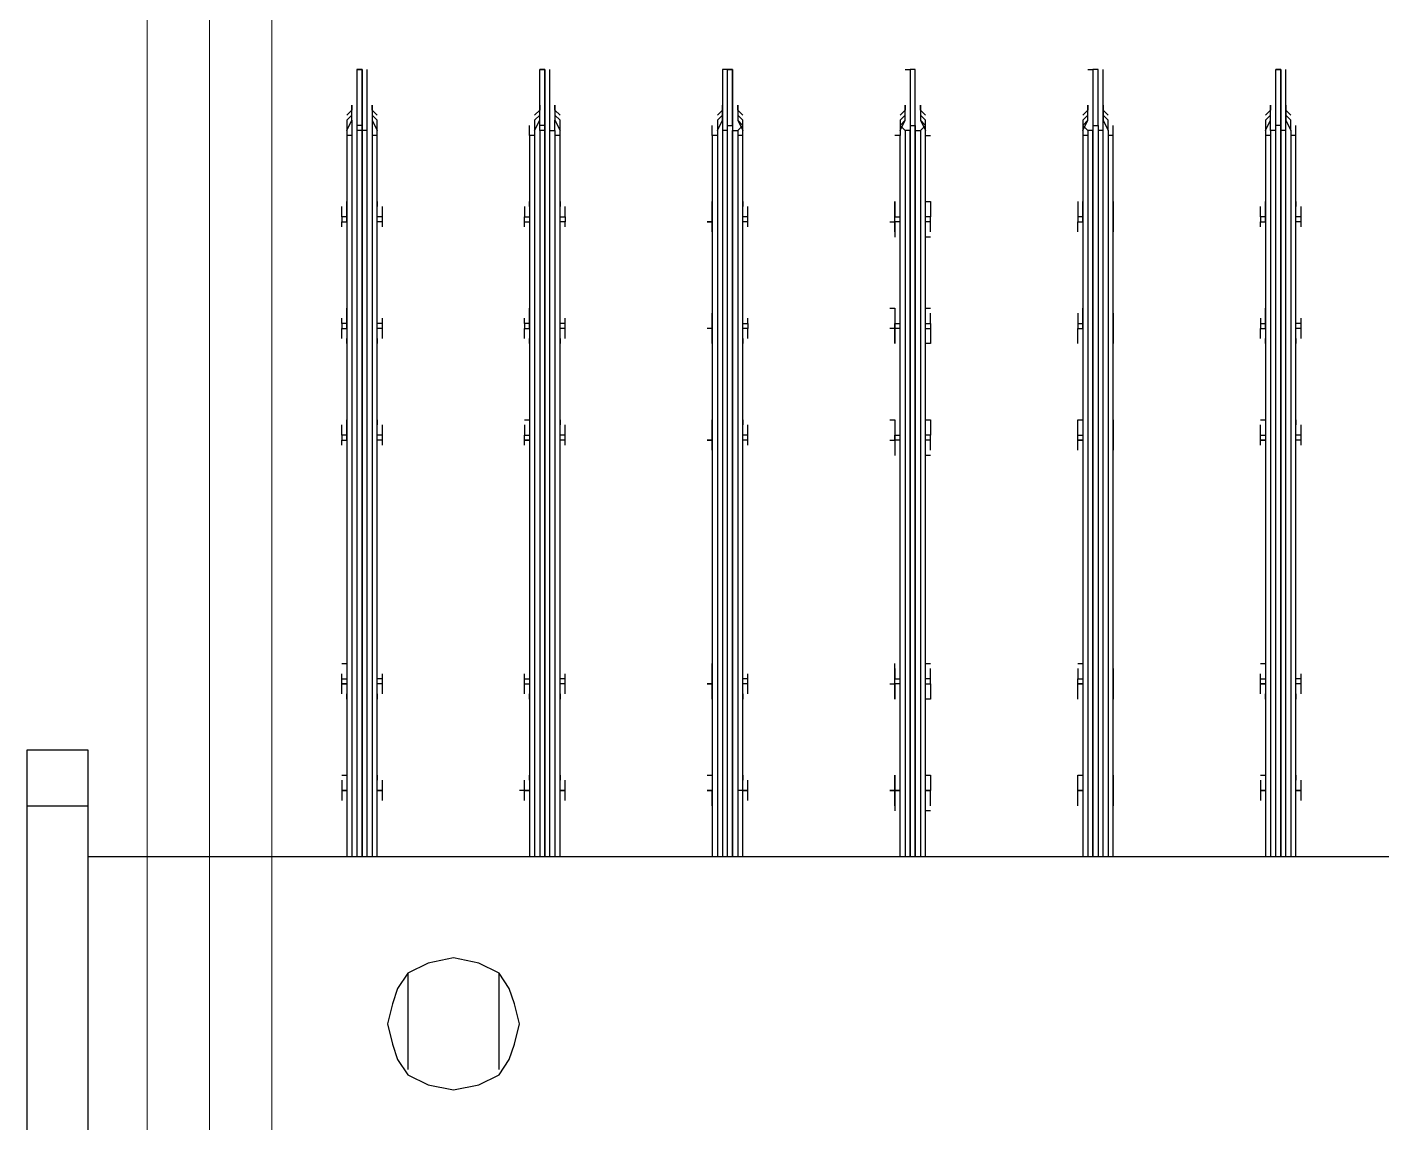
# Model space of a CAD drawing. Header units: metres. Extents: x 530797 to 531186, y 2675944 to 2676144.
# Drawn here: x 531161.1095 to 531161.4787, y 2676012.7267 to 2676013.0252 of the extents above; entities that cross this region are included whole.
import ezdxf

# ---------------------------------------------------------------- set-up
doc = ezdxf.new("R2010")
doc.units = ezdxf.units.M
doc.linetypes.add('CENTER2', pattern=[1.125, 0.75, -0.125, 0.125, -0.125])
doc.layers.add('IDT', color=7, linetype='Continuous')

# ---------------------------------------------------------------- blocks, each defined once
blk = doc.blocks.new('IDT')
at = {"layer": 'IDT', "color": 0, "lineweight": 0}
for p, q in [((14.97103, 14.23018), (14.97103, 10.36062)), ((14.97103, 14.23018), (14.97103, 10.36062)), ((15.00503, 14.23018), (15.00503, 13.13762)), ((15.00503, 14.23018), (15.00503, 13.13762))]:
    blk.add_line(p, q, dxfattribs=at)
at = {"layer": 'IDT', "color": 0, "linetype": 'CENTER2', "lineweight": 0, "ltscale": 500}
blk.add_line((14.98803, 14.23018), (14.98803, 10.36062), dxfattribs=at)
blk.add_line((14.98803, 14.23018), (14.98803, 10.36062), dxfattribs=at)
at = {"layer": 'IDT', "color": 0, "lineweight": 25}
for p, q in [((15.02116, 13.84985), (15.02116, 13.96742)), ((15.03775, 13.96742), (15.03775, 13.84985)), ((14.92157, 13.9273), (14.91465, 13.92592)), ((14.92849, 13.92592), (14.92157, 13.9273)), ((14.90912, 13.92315), (14.90635, 13.919)), ((14.91465, 13.92592), (14.90912, 13.92315)), ((14.93402, 13.92315), (14.92849, 13.92592)), ((14.93678, 13.919), (14.93402, 13.92315)), ((14.90635, 13.919), (14.90497, 13.91486)), ((14.90912, 13.92177), (14.90912, 13.89549)), ((14.93402, 13.89549), (14.93402, 13.92177)), ((14.93817, 13.91486), (14.93678, 13.919)), ((14.90497, 13.91486), (14.90359, 13.90932)), ((14.93955, 13.90932), (14.93817, 13.91486)), ((14.90359, 13.90932), (14.90497, 13.90379)), ((14.93817, 13.90379), (14.93955, 13.90932)), ((14.90497, 13.90379), (14.90635, 13.89964)), ((14.93678, 13.89964), (14.93817, 13.90379)), ((14.90635, 13.89964), (14.90912, 13.89549)), ((14.93402, 13.89549), (14.93678, 13.89964)), ((14.90912, 13.89549), (14.91465, 13.89273)), ((14.92849, 13.89273), (14.93402, 13.89549)), ((14.91465, 13.89273), (14.92157, 13.89134)), ((14.92157, 13.89134), (14.92849, 13.89273)), ((15.02116, 13.86368), (14.44023, 13.86368)), ((14.69197, 13.86368), (14.69197, 13.66727)), ((14.69335, 13.66589), (14.69335, 13.86368)), ((14.69473, 13.86368), (14.69473, 13.66589)), ((14.69612, 13.66451), (14.69612, 13.86368)), ((14.69612, 13.86368), (14.69612, 13.66451)), ((14.6975, 13.86368), (14.6975, 13.66589)), ((14.69888, 13.66589), (14.69888, 13.86368)), ((14.70027, 13.66727), (14.70027, 13.86368)), ((14.74176, 13.86368), (14.74176, 13.66727)), ((14.74314, 13.66589), (14.74314, 13.86368)), ((14.74453, 13.86368), (14.74453, 13.66589)), ((14.74591, 13.66451), (14.74591, 13.86368)), ((14.74729, 13.66451), (14.74729, 13.86368)), ((14.74729, 13.86368), (14.74729, 13.66589)), ((14.74868, 13.66589), (14.74868, 13.86368)), ((14.75006, 13.66727), (14.75006, 13.86368)), ((14.79294, 13.86368), (14.79294, 13.66727)), ((14.79432, 13.66589), (14.79432, 13.86368)), ((14.7957, 13.66451), (14.7957, 13.86368)), ((14.7957, 13.86368), (14.7957, 13.66589)), ((14.79709, 13.66451), (14.79709, 13.86368)), ((14.79709, 13.86368), (14.79709, 13.66589)), ((14.79847, 13.66589), (14.79847, 13.86368)), ((14.79985, 13.86368), (14.79985, 13.66727)), ((14.84273, 13.86368), (14.84273, 13.66727)), ((14.84411, 13.66589), (14.84411, 13.86368)), ((14.8455, 13.66451), (14.8455, 13.86368)), ((14.8455, 13.86368), (14.8455, 13.66589)), ((14.84688, 13.86368), (14.84688, 13.66451)), ((14.84826, 13.66589), (14.84826, 13.86368)), ((14.84965, 13.66589), (14.84965, 13.86368)), ((14.85103, 13.66727), (14.85103, 13.86368)), ((14.89252, 13.86368), (14.89252, 13.66727)), ((14.89391, 13.66589), (14.89391, 13.86368)), ((14.89529, 13.86368), (14.89529, 13.66589)), ((14.89667, 13.66451), (14.89667, 13.86368)), ((14.89667, 13.86368), (14.89667, 13.66451)), ((14.89806, 13.66589), (14.89806, 13.86368)), ((14.89944, 13.66589), (14.89944, 13.86368)), ((14.90082, 13.66727), (14.90082, 13.86368)), ((14.94232, 13.86368), (14.94232, 13.66727)), ((14.9437, 13.66589), (14.9437, 13.86368)), ((14.94508, 13.86368), (14.94508, 13.66589)), ((14.94647, 13.66451), (14.94647, 13.86368)), ((14.94647, 13.86368), (14.94647, 13.66451)), ((14.94785, 13.66589), (14.94785, 13.86368)), ((14.94923, 13.66589), (14.94923, 13.86368)), ((14.95062, 13.66727), (14.95062, 13.86368)), ((14.69197, 13.85123), (14.69197, 13.8457)), ((14.69197, 13.84985), (14.69197, 13.84846)), ((14.70027, 13.8457), (14.70027, 13.85123)), ((14.70027, 13.84846), (14.70027, 13.84985)), ((14.74176, 13.85123), (14.74176, 13.8457)), ((14.74176, 13.84846), (14.74176, 13.84985)), ((14.75006, 13.8457), (14.75006, 13.85123)), ((14.75144, 13.84985), (14.75144, 13.84846)), ((14.79155, 13.85123), (14.79294, 13.85123)), ((14.79155, 13.84985), (14.79155, 13.84846)), ((14.79294, 13.85123), (14.79294, 13.8457)), ((14.80124, 13.8457), (14.80124, 13.85123)), ((14.80124, 13.84985), (14.80124, 13.84846)), ((14.84273, 13.85123), (14.84273, 13.8457)), ((14.84273, 13.84985), (14.84273, 13.84846)), ((14.85103, 13.8457), (14.85103, 13.85123)), ((14.85103, 13.84985), (14.85103, 13.84846)), ((14.89252, 13.85123), (14.89252, 13.8457)), ((14.89252, 13.84985), (14.89252, 13.84846)), ((14.90082, 13.8457), (14.90082, 13.85123)), ((14.90082, 13.84846), (14.90082, 13.84985)), ((14.94232, 13.85123), (14.94232, 13.8457)), ((14.94232, 13.84985), (14.94232, 13.84846)), ((14.95062, 13.8457), (14.95062, 13.85123)), ((14.95062, 13.84846), (14.95062, 13.84985)), ((15.03775, 13.84985), (15.02116, 13.84985)), ((15.02116, 13.83463), (15.02116, 13.84985)), ((15.03775, 13.84985), (15.03775, 13.83463)), ((14.69058, 13.84846), (14.69058, 13.8457)), ((14.69058, 13.8457), (14.69197, 13.8457)), ((14.69197, 13.8457), (14.69058, 13.8457)), ((14.69058, 13.8457), (14.69058, 13.84293)), ((14.69197, 13.8457), (14.69197, 13.84155)), ((14.70165, 13.8457), (14.70027, 13.8457)), ((14.70027, 13.8457), (14.70165, 13.8457)), ((14.70165, 13.8457), (14.70027, 13.8457)), ((14.70027, 13.84155), (14.70027, 13.8457)), ((14.70027, 13.8457), (14.70165, 13.8457)), ((14.70165, 13.8457), (14.70165, 13.84846)), ((14.70165, 13.84293), (14.70165, 13.8457)), ((14.74176, 13.8457), (14.74176, 13.84846)), ((14.74176, 13.8457), (14.74176, 13.84155)), ((14.74176, 13.84293), (14.74176, 13.8457)), ((14.75144, 13.8457), (14.75006, 13.8457)), ((14.75006, 13.8457), (14.75144, 13.8457)), ((14.75144, 13.8457), (14.75006, 13.8457)), ((14.75006, 13.8457), (14.75144, 13.8457)), ((14.75006, 13.84155), (14.75006, 13.8457)), ((14.75144, 13.84846), (14.75144, 13.8457)), ((14.75144, 13.8457), (14.75144, 13.84293)), ((14.79155, 13.84846), (14.79155, 13.8457)), ((14.79155, 13.84293), (14.79155, 13.8457)), ((14.79155, 13.8457), (14.79294, 13.8457)), ((14.79294, 13.8457), (14.79155, 13.8457)), ((14.79155, 13.8457), (14.79294, 13.8457)), ((14.79294, 13.8457), (14.79294, 13.84155)), ((14.80124, 13.8457), (14.79985, 13.8457)), ((14.79985, 13.8457), (14.80124, 13.8457)), ((14.80124, 13.84846), (14.80124, 13.8457)), ((14.80124, 13.8457), (14.80124, 13.84293)), ((14.80124, 13.84155), (14.80124, 13.8457)), ((14.80262, 13.8457), (14.80124, 13.8457)), ((14.80124, 13.8457), (14.80262, 13.8457)), ((14.84135, 13.84846), (14.84135, 13.8457)), ((14.84135, 13.8457), (14.84273, 13.8457)), ((14.84135, 13.8457), (14.84273, 13.8457)), ((14.84273, 13.8457), (14.84135, 13.8457)), ((14.84135, 13.8457), (14.84135, 13.84293)), ((14.84273, 13.8457), (14.84273, 13.84155)), ((14.84273, 13.8457), (14.84411, 13.8457)), ((14.85103, 13.84846), (14.85103, 13.8457)), ((14.85103, 13.8457), (14.85241, 13.8457)), ((14.85241, 13.8457), (14.85103, 13.8457)), ((14.85103, 13.84155), (14.85103, 13.8457)), ((14.85103, 13.8457), (14.85241, 13.8457)), ((14.85103, 13.84293), (14.85103, 13.8457)), ((14.89114, 13.84846), (14.89114, 13.8457)), ((14.89114, 13.8457), (14.89252, 13.8457)), ((14.89252, 13.8457), (14.89114, 13.8457)), ((14.89114, 13.8457), (14.89114, 13.84293)), ((14.89252, 13.8457), (14.89252, 13.84155)), ((14.90082, 13.84155), (14.90082, 13.8457)), ((14.90082, 13.8457), (14.90221, 13.8457)), ((14.90221, 13.8457), (14.90082, 13.8457)), ((14.90221, 13.8457), (14.90082, 13.8457)), ((14.90082, 13.8457), (14.90221, 13.8457)), ((14.90221, 13.84846), (14.90221, 13.8457)), ((14.90221, 13.8457), (14.90221, 13.84293)), ((14.90221, 13.8457), (14.90359, 13.8457)), ((14.94093, 13.84846), (14.94093, 13.8457)), ((14.94093, 13.8457), (14.94232, 13.8457)), ((14.94232, 13.8457), (14.94093, 13.8457)), ((14.94093, 13.8457), (14.94093, 13.84293)), ((14.94232, 13.8457), (14.94232, 13.84155)), ((14.952, 13.8457), (14.95062, 13.8457)), ((14.95062, 13.8457), (14.952, 13.8457)), ((14.952, 13.8457), (14.95062, 13.8457)), ((14.95062, 13.84155), (14.95062, 13.8457)), ((14.95062, 13.8457), (14.952, 13.8457)), ((14.952, 13.8457), (14.952, 13.84846)), ((14.952, 13.84293), (14.952, 13.8457)), ((14.69197, 13.84155), (14.69197, 13.84293)), ((14.70027, 13.84155), (14.70027, 13.84293)), ((14.70165, 13.84155), (14.70027, 13.84155)), ((14.74176, 13.84155), (14.74176, 13.84293)), ((14.75144, 13.84155), (14.75006, 13.84155)), ((14.75144, 13.84293), (14.75144, 13.84155)), ((14.79155, 13.84155), (14.79155, 13.84293)), ((14.79294, 13.84155), (14.79155, 13.84155)), ((14.80124, 13.84293), (14.80124, 13.84155)), ((14.84273, 13.84155), (14.84273, 13.84293)), ((14.85103, 13.84155), (14.85103, 13.84293)), ((14.85241, 13.84155), (14.85103, 13.84155)), ((14.89252, 13.84155), (14.89252, 13.84293)), ((14.90082, 13.84293), (14.90082, 13.84155)), ((14.94232, 13.84155), (14.94232, 13.84293)), ((14.95062, 13.84155), (14.95062, 13.84293)), ((14.952, 13.84155), (14.95062, 13.84155)), ((15.03775, 13.83463), (15.02116, 13.83463)), ((14.69058, 13.81942), (14.69058, 13.81665)), ((14.69197, 13.81942), (14.69197, 13.8208)), ((14.69197, 13.8208), (14.69197, 13.81665)), ((14.70027, 13.81665), (14.70027, 13.8208)), ((14.70027, 13.8208), (14.70027, 13.81942)), ((14.70165, 13.81942), (14.70165, 13.81665)), ((14.74176, 13.81942), (14.74176, 13.8208)), ((14.74176, 13.8208), (14.74176, 13.81665)), ((14.74176, 13.81527), (14.74176, 13.81942)), ((14.75006, 13.81665), (14.75006, 13.8208)), ((14.75144, 13.8208), (14.75144, 13.81942)), ((14.75144, 13.81942), (14.75144, 13.81665)), ((14.79155, 13.81942), (14.79155, 13.8208)), ((14.79155, 13.8208), (14.79294, 13.8208)), ((14.79155, 13.81665), (14.79155, 13.81942)), ((14.79294, 13.8208), (14.79294, 13.81665)), ((14.80124, 13.81665), (14.80124, 13.8208)), ((14.80124, 13.8208), (14.80124, 13.81942)), ((14.80124, 13.81942), (14.80124, 13.81665)), ((14.84135, 13.81942), (14.84135, 13.81665)), ((14.84273, 13.81942), (14.84273, 13.8208)), ((14.84273, 13.8208), (14.84273, 13.81665)), ((14.85103, 13.8208), (14.85103, 13.81942)), ((14.85103, 13.81665), (14.85103, 13.8208)), ((14.85103, 13.81942), (14.85103, 13.81665)), ((14.89114, 13.81942), (14.89114, 13.81665)), ((14.89252, 13.81942), (14.89252, 13.8208)), ((14.89252, 13.8208), (14.89252, 13.81665)), ((14.90082, 13.81665), (14.90082, 13.8208)), ((14.90082, 13.8208), (14.90082, 13.81942)), ((14.90221, 13.81942), (14.90221, 13.81665)), ((14.94093, 13.81942), (14.94093, 13.81665)), ((14.94232, 13.81942), (14.94232, 13.8208)), ((14.94232, 13.8208), (14.94232, 13.81665)), ((14.95062, 13.81665), (14.95062, 13.8208)), ((14.95062, 13.8208), (14.95062, 13.81942)), ((14.952, 13.81942), (14.952, 13.81665)), ((14.69058, 13.81665), (14.69197, 13.81665)), ((14.69058, 13.81665), (14.69058, 13.81527)), ((14.69197, 13.81665), (14.69197, 13.81527)), ((14.70165, 13.81665), (14.70027, 13.81665)), ((14.70027, 13.81527), (14.70027, 13.81665)), ((14.70027, 13.81665), (14.70165, 13.81665)), ((14.70165, 13.81665), (14.70165, 13.81527)), ((14.74176, 13.81665), (14.74176, 13.81527)), ((14.75144, 13.81665), (14.75006, 13.81665)), ((14.75006, 13.81527), (14.75006, 13.81665)), ((14.75006, 13.81665), (14.75144, 13.81665)), ((14.75144, 13.81665), (14.75144, 13.81527)), ((14.79294, 13.81665), (14.79155, 13.81665)), ((14.79155, 13.81665), (14.79155, 13.81527)), ((14.79294, 13.81665), (14.79294, 13.81527)), ((14.79985, 13.81665), (14.80124, 13.81665)), ((14.80124, 13.81665), (14.80124, 13.81527)), ((14.80262, 13.81665), (14.80124, 13.81665)), ((14.80124, 13.81665), (14.80124, 13.81527)), ((14.84135, 13.81665), (14.84273, 13.81665)), ((14.84135, 13.81665), (14.84135, 13.81527)), ((14.84273, 13.81665), (14.84273, 13.81527)), ((14.85103, 13.81665), (14.85241, 13.81665)), ((14.85241, 13.81665), (14.85103, 13.81665)), ((14.85103, 13.81527), (14.85103, 13.81665)), ((14.85103, 13.81665), (14.85103, 13.81112)), ((14.89114, 13.81665), (14.89252, 13.81665)), ((14.89114, 13.81665), (14.89114, 13.81527)), ((14.89252, 13.81665), (14.89252, 13.81112)), ((14.90082, 13.81527), (14.90082, 13.81665)), ((14.90221, 13.81665), (14.90082, 13.81665)), ((14.90221, 13.81665), (14.90221, 13.81527)), ((14.94093, 13.81665), (14.94232, 13.81665)), ((14.94093, 13.81665), (14.94093, 13.81527)), ((14.94232, 13.81665), (14.94232, 13.81112)), ((14.952, 13.81665), (14.95062, 13.81665)), ((14.95062, 13.81527), (14.95062, 13.81665)), ((14.95062, 13.81665), (14.952, 13.81665)), ((14.952, 13.81665), (14.952, 13.81527)), ((14.69058, 13.81527), (14.69197, 13.81527)), ((14.69058, 13.81527), (14.69058, 13.81389)), ((14.69197, 13.81527), (14.69197, 13.81112)), ((14.69197, 13.81389), (14.69197, 13.8125)), ((14.70027, 13.81112), (14.70027, 13.81527)), ((14.70165, 13.81527), (14.70027, 13.81527)), ((14.70027, 13.8125), (14.70027, 13.81389)), ((14.70165, 13.81527), (14.70165, 13.81389)), ((14.74176, 13.81389), (14.74176, 13.81527)), ((14.74176, 13.81527), (14.74176, 13.81112)), ((14.74176, 13.8125), (14.74176, 13.81389)), ((14.75006, 13.81112), (14.75006, 13.81527)), ((14.75144, 13.81527), (14.75006, 13.81527)), ((14.75144, 13.81389), (14.75144, 13.81527)), ((14.75144, 13.8125), (14.75144, 13.81389)), ((14.79155, 13.81527), (14.79294, 13.81527)), ((14.79155, 13.81527), (14.79155, 13.81389)), ((14.79155, 13.81389), (14.79155, 13.8125)), ((14.79294, 13.81527), (14.79294, 13.81112)), ((14.80124, 13.81527), (14.79985, 13.81527)), ((14.80124, 13.81527), (14.80124, 13.81112)), ((14.80124, 13.81389), (14.80124, 13.81527)), ((14.80124, 13.8125), (14.80124, 13.81389)), ((14.84135, 13.81527), (14.84273, 13.81527)), ((14.84135, 13.81527), (14.84135, 13.81389)), ((14.84273, 13.81527), (14.84273, 13.81112)), ((14.84273, 13.81389), (14.84273, 13.8125)), ((14.85103, 13.81389), (14.85103, 13.81527)), ((14.85103, 13.8125), (14.85103, 13.81389)), ((14.89114, 13.81527), (14.89252, 13.81527)), ((14.89114, 13.81527), (14.89114, 13.81389)), ((14.89252, 13.81389), (14.89252, 13.8125)), ((14.90082, 13.81112), (14.90082, 13.81527)), ((14.90221, 13.81527), (14.90082, 13.81527)), ((14.90082, 13.8125), (14.90082, 13.81389)), ((14.90221, 13.81527), (14.90221, 13.81389)), ((14.94093, 13.81527), (14.94232, 13.81527)), ((14.94093, 13.81527), (14.94093, 13.81389)), ((14.94232, 13.81389), (14.94232, 13.8125)), ((14.95062, 13.81112), (14.95062, 13.81527)), ((14.952, 13.81527), (14.95062, 13.81527)), ((14.95062, 13.8125), (14.95062, 13.81389)), ((14.952, 13.81527), (14.952, 13.81389)), ((14.70165, 13.81112), (14.70027, 13.81112)), ((14.75144, 13.81112), (14.75006, 13.81112)), ((14.79294, 13.81112), (14.79155, 13.81112)), ((14.952, 13.81112), (14.95062, 13.81112)), ((14.69197, 13.75441), (14.69197, 13.75026)), ((14.69197, 13.75303), (14.69197, 13.75164)), ((14.70027, 13.75026), (14.70027, 13.75441)), ((14.70027, 13.75164), (14.70027, 13.75303)), ((14.74176, 13.75441), (14.74176, 13.75026)), ((14.74176, 13.75164), (14.74176, 13.75303)), ((14.75006, 13.75026), (14.75006, 13.75441)), ((14.75144, 13.75303), (14.75144, 13.75164)), ((14.79155, 13.75441), (14.79294, 13.75441)), ((14.79155, 13.75303), (14.79155, 13.75164)), ((14.79294, 13.75441), (14.79294, 13.75026)), ((14.80124, 13.75026), (14.80124, 13.75441)), ((14.80124, 13.75164), (14.80124, 13.75303)), ((14.84273, 13.75441), (14.84273, 13.75026)), ((14.84273, 13.75303), (14.84273, 13.75164)), ((14.85103, 13.75026), (14.85103, 13.75441)), ((14.85103, 13.75303), (14.85103, 13.75164)), ((14.89252, 13.75441), (14.89252, 13.75026)), ((14.89252, 13.75303), (14.89252, 13.75164)), ((14.90082, 13.75026), (14.90082, 13.75441)), ((14.90082, 13.75164), (14.90082, 13.75303)), ((14.94232, 13.75441), (14.94232, 13.75026)), ((14.94232, 13.75303), (14.94232, 13.75164)), ((14.95062, 13.75026), (14.95062, 13.75441)), ((14.95062, 13.75164), (14.95062, 13.75303)), ((14.69058, 13.75164), (14.69058, 13.75026)), ((14.69058, 13.75026), (14.69197, 13.75026)), ((14.69058, 13.75026), (14.69058, 13.74888)), ((14.69197, 13.75026), (14.69197, 13.74473)), ((14.70165, 13.75026), (14.70027, 13.75026)), ((14.70027, 13.74888), (14.70027, 13.75026)), ((14.70027, 13.75026), (14.70165, 13.75026)), ((14.70165, 13.75164), (14.70165, 13.75026)), ((14.70165, 13.75026), (14.70165, 13.74888)), ((14.74176, 13.74888), (14.74176, 13.75164)), ((14.74176, 13.75026), (14.74176, 13.74473)), ((14.75144, 13.75026), (14.75006, 13.75026)), ((14.75006, 13.74888), (14.75006, 13.75026)), ((14.75006, 13.75026), (14.75144, 13.75026)), ((14.75144, 13.75164), (14.75144, 13.75026)), ((14.75144, 13.75026), (14.75144, 13.74888)), ((14.79155, 13.75164), (14.79155, 13.75026)), ((14.79155, 13.75026), (14.79294, 13.75026)), ((14.79155, 13.75026), (14.79155, 13.74888)), ((14.79294, 13.75026), (14.79294, 13.74888)), ((14.79985, 13.75026), (14.80124, 13.75026)), ((14.80124, 13.75026), (14.80124, 13.75164)), ((14.80262, 13.75026), (14.80124, 13.75026)), ((14.80124, 13.75026), (14.80124, 13.74888)), ((14.80124, 13.74888), (14.80124, 13.75026)), ((14.84135, 13.75164), (14.84135, 13.75026)), ((14.84135, 13.75026), (14.84273, 13.75026)), ((14.84135, 13.75026), (14.84135, 13.74888)), ((14.84273, 13.75026), (14.84273, 13.74888)), ((14.85103, 13.75164), (14.85103, 13.75026)), ((14.85103, 13.75026), (14.85103, 13.74473)), ((14.85103, 13.74888), (14.85103, 13.75026)), ((14.85103, 13.75026), (14.85241, 13.75026)), ((14.85241, 13.75026), (14.85103, 13.75026)), ((14.89114, 13.75164), (14.89114, 13.75026)), ((14.89114, 13.75026), (14.89252, 13.75026)), ((14.89114, 13.75026), (14.89114, 13.74888)), ((14.89252, 13.75026), (14.89252, 13.74888)), ((14.90221, 13.75026), (14.90082, 13.75026)), ((14.90082, 13.74888), (14.90082, 13.75026)), ((14.90082, 13.75026), (14.90221, 13.75026)), ((14.90221, 13.75164), (14.90221, 13.75026)), ((14.90221, 13.75026), (14.90221, 13.74888)), ((14.94093, 13.75164), (14.94093, 13.75026)), ((14.94093, 13.75026), (14.94232, 13.75026)), ((14.94093, 13.75026), (14.94093, 13.74888)), ((14.94232, 13.75026), (14.94232, 13.74473)), ((14.952, 13.75026), (14.95062, 13.75026)), ((14.952, 13.75026), (14.95062, 13.75026)), ((14.95062, 13.75026), (14.95062, 13.74473)), ((14.952, 13.75164), (14.952, 13.75026)), ((14.952, 13.74888), (14.952, 13.75026)), ((14.69058, 13.74888), (14.69197, 13.74888)), ((14.69058, 13.74888), (14.69058, 13.74611)), ((14.69197, 13.74473), (14.69197, 13.74611)), ((14.70027, 13.74473), (14.70027, 13.74888)), ((14.70165, 13.74888), (14.70027, 13.74888)), ((14.70027, 13.74473), (14.70027, 13.74611)), ((14.70165, 13.74888), (14.70165, 13.74611)), ((14.74176, 13.74611), (14.74176, 13.74888)), ((14.74176, 13.74473), (14.74176, 13.74611)), ((14.75006, 13.74473), (14.75006, 13.74888)), ((14.75144, 13.74888), (14.75006, 13.74888)), ((14.75144, 13.74888), (14.75144, 13.74611)), ((14.75144, 13.74611), (14.75144, 13.74473)), ((14.79155, 13.74611), (14.79155, 13.74888)), ((14.79155, 13.74888), (14.79294, 13.74888)), ((14.79155, 13.74473), (14.79155, 13.74611)), ((14.79294, 13.74888), (14.79294, 13.74473)), ((14.80124, 13.74888), (14.79985, 13.74888)), ((14.80124, 13.74473), (14.80124, 13.74888)), ((14.80124, 13.74611), (14.80124, 13.74888)), ((14.80124, 13.74473), (14.80124, 13.74611)), ((14.84135, 13.74888), (14.84273, 13.74888)), ((14.84135, 13.74888), (14.84135, 13.74611)), ((14.84273, 13.74888), (14.84273, 13.74473)), ((14.84273, 13.74473), (14.84273, 13.74611)), ((14.85103, 13.74611), (14.85103, 13.74888)), ((14.85103, 13.74473), (14.85103, 13.74611)), ((14.89114, 13.74888), (14.89252, 13.74888)), ((14.89114, 13.74888), (14.89114, 13.74611)), ((14.89252, 13.74888), (14.89252, 13.74473)), ((14.89252, 13.74473), (14.89252, 13.74611)), ((14.90082, 13.74473), (14.90082, 13.74888)), ((14.90221, 13.74888), (14.90082, 13.74888)), ((14.90082, 13.74473), (14.90082, 13.74611)), ((14.90221, 13.74611), (14.90221, 13.74888)), ((14.94093, 13.74888), (14.94232, 13.74888)), ((14.94093, 13.74888), (14.94093, 13.74611)), ((14.94232, 13.74473), (14.94232, 13.74611)), ((14.95062, 13.74888), (14.952, 13.74888)), ((14.95062, 13.74473), (14.95062, 13.74611)), ((14.952, 13.74888), (14.952, 13.74611)), ((14.70165, 13.74473), (14.70027, 13.74473)), ((14.75144, 13.74473), (14.75006, 13.74473)), ((14.79294, 13.74473), (14.79155, 13.74473)), ((14.80262, 13.74473), (14.80124, 13.74473)), ((14.90221, 13.74473), (14.90082, 13.74473)), ((14.69197, 13.7226), (14.69197, 13.72398)), ((14.69197, 13.72398), (14.69197, 13.71983)), ((14.70027, 13.71983), (14.70027, 13.72398)), ((14.70027, 13.72398), (14.70027, 13.7226)), ((14.74176, 13.7226), (14.74176, 13.72398)), ((14.74176, 13.72398), (14.74176, 13.71983)), ((14.75006, 13.71983), (14.75006, 13.72398)), ((14.75144, 13.72398), (14.75144, 13.7226)), ((14.79155, 13.7226), (14.79155, 13.72398)), ((14.79155, 13.72398), (14.79294, 13.72398)), ((14.79294, 13.72398), (14.79294, 13.71983)), ((14.80124, 13.71983), (14.80124, 13.72398)), ((14.80124, 13.72398), (14.80124, 13.7226)), ((14.84273, 13.7226), (14.84273, 13.72398)), ((14.84273, 13.72398), (14.84273, 13.71983)), ((14.85103, 13.71983), (14.85103, 13.72398)), ((14.85103, 13.72398), (14.85103, 13.7226)), ((14.89252, 13.7226), (14.89252, 13.72398)), ((14.89252, 13.72398), (14.89252, 13.71845)), ((14.90082, 13.71983), (14.90082, 13.72398)), ((14.90082, 13.72398), (14.90082, 13.7226)), ((14.94232, 13.7226), (14.94232, 13.72398)), ((14.94232, 13.72398), (14.94232, 13.71845)), ((14.95062, 13.71983), (14.95062, 13.72398)), ((14.95062, 13.72398), (14.95062, 13.7226)), ((14.69058, 13.7226), (14.69058, 13.71983)), ((14.69058, 13.71983), (14.69197, 13.71983)), ((14.69058, 13.71983), (14.69058, 13.71845)), ((14.69197, 13.71983), (14.69197, 13.7143)), ((14.70165, 13.71983), (14.70027, 13.71983)), ((14.70165, 13.71983), (14.70027, 13.71983)), ((14.70027, 13.71983), (14.70027, 13.71845)), ((14.70165, 13.7226), (14.70165, 13.71983)), ((14.70165, 13.71845), (14.70165, 13.71983)), ((14.74176, 13.71983), (14.74176, 13.7226)), ((14.74176, 13.71707), (14.74176, 13.71983)), ((14.74176, 13.71983), (14.74176, 13.7143)), ((14.75144, 13.71983), (14.75006, 13.71983)), ((14.75144, 13.71983), (14.75006, 13.71983)), ((14.75006, 13.71983), (14.75006, 13.71845)), ((14.75144, 13.7226), (14.75144, 13.71983)), ((14.75144, 13.71845), (14.75144, 13.71983)), ((14.79155, 13.71983), (14.79155, 13.7226)), ((14.79294, 13.71983), (14.79155, 13.71983)), ((14.79155, 13.71845), (14.79155, 13.71983)), ((14.79294, 13.71983), (14.79294, 13.71845)), ((14.79985, 13.71983), (14.80124, 13.71983)), ((14.80124, 13.7226), (14.80124, 13.71983)), ((14.80124, 13.71983), (14.80124, 13.71845)), ((14.80124, 13.71845), (14.80124, 13.71983)), ((14.80124, 13.71983), (14.80262, 13.71983)), ((14.84135, 13.7226), (14.84135, 13.71983)), ((14.84135, 13.71983), (14.84273, 13.71983)), ((14.84135, 13.71845), (14.84135, 13.71983)), ((14.84273, 13.71983), (14.84273, 13.71845)), ((14.85103, 13.7226), (14.85103, 13.71983)), ((14.85103, 13.71845), (14.85103, 13.71983)), ((14.85103, 13.71983), (14.85241, 13.71983)), ((14.85103, 13.71983), (14.85103, 13.71845)), ((14.89114, 13.7226), (14.89114, 13.71983)), ((14.89114, 13.71983), (14.89252, 13.71983)), ((14.89114, 13.71983), (14.89114, 13.71845)), ((14.90221, 13.71983), (14.90082, 13.71983)), ((14.90221, 13.71983), (14.90082, 13.71983)), ((14.90082, 13.71983), (14.90082, 13.7143)), ((14.90221, 13.7226), (14.90221, 13.71983)), ((14.90221, 13.71845), (14.90221, 13.71983)), ((14.94093, 13.7226), (14.94093, 13.71983)), ((14.94093, 13.71983), (14.94232, 13.71983)), ((14.94093, 13.71983), (14.94093, 13.71845)), ((14.952, 13.71983), (14.95062, 13.71983)), ((14.952, 13.71983), (14.95062, 13.71983)), ((14.95062, 13.71983), (14.95062, 13.7143)), ((14.952, 13.7226), (14.952, 13.71983)), ((14.952, 13.71845), (14.952, 13.71983)), ((14.69058, 13.71845), (14.69197, 13.71845)), ((14.69058, 13.71845), (14.69058, 13.71707)), ((14.69197, 13.71707), (14.69197, 13.71568)), ((14.70027, 13.71845), (14.70027, 13.7143)), ((14.70165, 13.71845), (14.70027, 13.71845)), ((14.70027, 13.71568), (14.70027, 13.71707)), ((14.70165, 13.71707), (14.70165, 13.71845)), ((14.74176, 13.71568), (14.74176, 13.71707)), ((14.75006, 13.71845), (14.75006, 13.7143)), ((14.75144, 13.71845), (14.75006, 13.71845)), ((14.75144, 13.71707), (14.75144, 13.71845)), ((14.75144, 13.71568), (14.75144, 13.71707)), ((14.79155, 13.71845), (14.79155, 13.71707)), ((14.79294, 13.71845), (14.79155, 13.71845)), ((14.79155, 13.71707), (14.79155, 13.71568)), ((14.79294, 13.71845), (14.79294, 13.7143)), ((14.80124, 13.71845), (14.79985, 13.71845)), ((14.80124, 13.7143), (14.80124, 13.71845)), ((14.80124, 13.71707), (14.80124, 13.71845)), ((14.80124, 13.71568), (14.80124, 13.71707)), ((14.84135, 13.71845), (14.84135, 13.71707)), ((14.84273, 13.71845), (14.84135, 13.71845)), ((14.84273, 13.71845), (14.84273, 13.7143)), ((14.84273, 13.71707), (14.84273, 13.71568)), ((14.85103, 13.7143), (14.85103, 13.71845)), ((14.85103, 13.71845), (14.85103, 13.71707)), ((14.85103, 13.71707), (14.85103, 13.71568)), ((14.89114, 13.71845), (14.89252, 13.71845)), ((14.89114, 13.71845), (14.89114, 13.71707)), ((14.89252, 13.71845), (14.89252, 13.7143)), ((14.89252, 13.71707), (14.89252, 13.71568)), ((14.90082, 13.71845), (14.90221, 13.71845)), ((14.90082, 13.71568), (14.90082, 13.71707)), ((14.90221, 13.71845), (14.90221, 13.71707)), ((14.94093, 13.71845), (14.94232, 13.71845)), ((14.94093, 13.71845), (14.94093, 13.71707)), ((14.94232, 13.71845), (14.94232, 13.7143)), ((14.94232, 13.71707), (14.94232, 13.71568)), ((14.95062, 13.71845), (14.952, 13.71845)), ((14.95062, 13.71568), (14.95062, 13.71707)), ((14.952, 13.71845), (14.952, 13.71707)), ((14.79294, 13.7143), (14.79155, 13.7143)), ((14.80262, 13.7143), (14.80124, 13.7143)), ((14.69197, 13.69493), (14.69197, 13.6894)), ((14.70027, 13.69079), (14.70027, 13.69493)), ((14.74176, 13.69493), (14.74176, 13.6894)), ((14.75006, 13.69079), (14.75006, 13.69493)), ((14.79155, 13.69493), (14.79294, 13.69493)), ((14.79294, 13.69493), (14.79294, 13.69079)), ((14.80124, 13.69079), (14.80124, 13.69493)), ((14.84273, 13.69493), (14.84273, 13.69079)), ((14.85103, 13.69079), (14.85103, 13.69493)), ((14.89252, 13.69493), (14.89252, 13.69079)), ((14.90082, 13.69079), (14.90082, 13.69493)), ((14.94232, 13.69493), (14.94232, 13.69079)), ((14.95062, 13.69079), (14.95062, 13.69493)), ((14.69058, 13.69217), (14.69058, 13.69079)), ((14.69058, 13.69079), (14.69197, 13.69079)), ((14.69058, 13.69079), (14.69058, 13.6894)), ((14.69197, 13.69355), (14.69197, 13.69217)), ((14.70027, 13.69217), (14.70027, 13.69355)), ((14.70165, 13.69079), (14.70027, 13.69079)), ((14.70165, 13.69079), (14.70027, 13.69079)), ((14.70027, 13.69079), (14.70027, 13.68525)), ((14.70165, 13.69217), (14.70165, 13.69079)), ((14.70165, 13.6894), (14.70165, 13.69079)), ((14.74176, 13.69217), (14.74176, 13.69355)), ((14.74176, 13.6894), (14.74176, 13.69217)), ((14.75144, 13.69079), (14.75006, 13.69079)), ((14.75144, 13.69079), (14.75006, 13.69079)), ((14.75006, 13.69079), (14.75006, 13.68525)), ((14.75144, 13.69355), (14.75144, 13.69217)), ((14.75144, 13.69217), (14.75144, 13.69079)), ((14.75144, 13.6894), (14.75144, 13.69079)), ((14.79155, 13.69355), (14.79155, 13.69217)), ((14.79155, 13.69217), (14.79155, 13.69079)), ((14.79155, 13.69079), (14.79294, 13.69079)), ((14.79155, 13.69079), (14.79155, 13.6894)), ((14.79294, 13.69079), (14.79294, 13.6894)), ((14.79985, 13.69079), (14.80124, 13.69079)), ((14.80124, 13.69355), (14.80124, 13.69217)), ((14.80124, 13.69217), (14.80124, 13.69079)), ((14.80124, 13.69079), (14.80124, 13.6894)), ((14.80262, 13.69079), (14.80124, 13.69079)), ((14.80124, 13.69079), (14.80124, 13.6894)), ((14.84135, 13.69217), (14.84135, 13.69079)), ((14.84135, 13.69079), (14.84273, 13.69079)), ((14.84135, 13.69079), (14.84135, 13.6894)), ((14.84273, 13.69355), (14.84273, 13.69217)), ((14.84273, 13.69079), (14.84273, 13.6894)), ((14.85103, 13.69355), (14.85103, 13.69217)), ((14.85103, 13.69217), (14.85103, 13.69079)), ((14.85103, 13.69079), (14.85103, 13.6894)), ((14.85103, 13.6894), (14.85103, 13.69079)), ((14.85103, 13.69079), (14.85241, 13.69079)), ((14.85241, 13.69079), (14.85103, 13.69079)), ((14.89114, 13.69217), (14.89114, 13.69079)), ((14.89114, 13.69079), (14.89252, 13.69079)), ((14.89114, 13.6894), (14.89114, 13.69079)), ((14.89252, 13.69355), (14.89252, 13.69217)), ((14.89252, 13.69079), (14.89252, 13.68525)), ((14.90082, 13.69217), (14.90082, 13.69355)), ((14.90082, 13.6894), (14.90082, 13.69079)), ((14.90221, 13.69079), (14.90082, 13.69079)), ((14.90221, 13.69217), (14.90221, 13.69079)), ((14.90221, 13.69079), (14.90221, 13.6894)), ((14.94093, 13.69217), (14.94093, 13.69079)), ((14.94093, 13.69079), (14.94232, 13.69079)), ((14.94093, 13.69079), (14.94093, 13.6894)), ((14.94232, 13.69355), (14.94232, 13.69217)), ((14.94232, 13.69079), (14.94232, 13.6894)), ((14.95062, 13.69217), (14.95062, 13.69355)), ((14.952, 13.69079), (14.95062, 13.69079)), ((14.952, 13.69079), (14.95062, 13.69079)), ((14.95062, 13.69079), (14.95062, 13.6894)), ((14.952, 13.69217), (14.952, 13.69079)), ((14.952, 13.6894), (14.952, 13.69079)), ((14.69058, 13.6894), (14.69197, 13.6894)), ((14.69058, 13.6894), (14.69058, 13.68664)), ((14.69197, 13.6894), (14.69197, 13.68525)), ((14.69197, 13.68525), (14.69197, 13.68664)), ((14.70027, 13.6894), (14.70165, 13.6894)), ((14.70027, 13.68525), (14.70027, 13.68664)), ((14.70165, 13.6894), (14.70165, 13.68664)), ((14.74176, 13.6894), (14.74176, 13.68525)), ((14.74176, 13.68664), (14.74176, 13.6894)), ((14.74176, 13.68525), (14.74176, 13.68664)), ((14.75006, 13.6894), (14.75144, 13.6894)), ((14.75144, 13.68664), (14.75144, 13.6894)), ((14.75144, 13.68525), (14.75144, 13.68664)), ((14.79155, 13.68664), (14.79155, 13.6894)), ((14.79155, 13.6894), (14.79294, 13.6894)), ((14.79155, 13.68525), (14.79155, 13.68664)), ((14.79294, 13.6894), (14.79294, 13.68525)), ((14.80124, 13.6894), (14.79985, 13.6894)), ((14.80124, 13.6894), (14.80124, 13.68525)), ((14.80124, 13.68664), (14.80124, 13.6894)), ((14.80124, 13.68525), (14.80124, 13.68664)), ((14.84135, 13.6894), (14.84273, 13.6894)), ((14.84135, 13.6894), (14.84135, 13.68664)), ((14.84273, 13.6894), (14.84273, 13.68525)), ((14.84273, 13.68525), (14.84273, 13.68664)), ((14.85103, 13.6894), (14.85103, 13.68525)), ((14.85103, 13.68664), (14.85103, 13.6894)), ((14.85103, 13.68525), (14.85103, 13.68664)), ((14.89114, 13.6894), (14.89114, 13.68664)), ((14.89252, 13.6894), (14.89114, 13.6894)), ((14.89252, 13.68525), (14.89252, 13.68664)), ((14.90082, 13.68525), (14.90082, 13.6894)), ((14.90221, 13.6894), (14.90082, 13.6894)), ((14.90082, 13.68664), (14.90082, 13.68525)), ((14.90221, 13.68664), (14.90221, 13.6894)), ((14.94093, 13.6894), (14.94232, 13.6894)), ((14.94093, 13.6894), (14.94093, 13.68664)), ((14.94232, 13.6894), (14.94232, 13.68525)), ((14.94232, 13.68525), (14.94232, 13.68664)), ((14.95062, 13.6894), (14.952, 13.6894)), ((14.95062, 13.6894), (14.95062, 13.68525)), ((14.95062, 13.68525), (14.95062, 13.68664)), ((14.952, 13.6894), (14.952, 13.68664)), ((14.79294, 13.68525), (14.79155, 13.68525)), ((14.69197, 13.66727), (14.69335, 13.66727)), ((14.69197, 13.66727), (14.69197, 13.66451)), ((14.69473, 13.66312), (14.69335, 13.66589)), ((14.69335, 13.66589), (14.69335, 13.66312)), ((14.69335, 13.66451), (14.69335, 13.66312)), ((14.69473, 13.66589), (14.69612, 13.66589)), ((14.69473, 13.66589), (14.69473, 13.64929)), ((14.69612, 13.64929), (14.69612, 13.66451)), ((14.69612, 13.66451), (14.6975, 13.66451)), ((14.69612, 13.66451), (14.69612, 13.64929)), ((14.6975, 13.66589), (14.69888, 13.66589)), ((14.6975, 13.66589), (14.6975, 13.64929)), ((14.69888, 13.66727), (14.70027, 13.66727)), ((14.69888, 13.66589), (14.69888, 13.66312)), ((14.70027, 13.66589), (14.69888, 13.66312)), ((14.70027, 13.66451), (14.70027, 13.66727)), ((14.70027, 13.66312), (14.70027, 13.66451)), ((14.74176, 13.66727), (14.74314, 13.66727)), ((14.74176, 13.66727), (14.74176, 13.66451)), ((14.74453, 13.66312), (14.74314, 13.66589)), ((14.74314, 13.66589), (14.74314, 13.66312)), ((14.74314, 13.66451), (14.74314, 13.66312)), ((14.74453, 13.66589), (14.74591, 13.66589)), ((14.74453, 13.66589), (14.74453, 13.64929)), ((14.74729, 13.66451), (14.74591, 13.66451)), ((14.74591, 13.66451), (14.74591, 13.64929)), ((14.74729, 13.66589), (14.74868, 13.66589)), ((14.74729, 13.64929), (14.74729, 13.66589)), ((14.74729, 13.64929), (14.74729, 13.66451)), ((14.74868, 13.66727), (14.75006, 13.66727)), ((14.74868, 13.66589), (14.75006, 13.66451)), ((14.75006, 13.66589), (14.74868, 13.66312)), ((14.75006, 13.66451), (14.74868, 13.66312)), ((14.75006, 13.66451), (14.75006, 13.66727)), ((14.75006, 13.66312), (14.75006, 13.66451)), ((14.79294, 13.66727), (14.79155, 13.66727)), ((14.79294, 13.66727), (14.79294, 13.66451)), ((14.79432, 13.66589), (14.79294, 13.66451)), ((14.79432, 13.66312), (14.79294, 13.66589)), ((14.79294, 13.66451), (14.79432, 13.66312)), ((14.79294, 13.66451), (14.79294, 13.66312)), ((14.7957, 13.66589), (14.79432, 13.66589)), ((14.7957, 13.66589), (14.7957, 13.64929)), ((14.79709, 13.66451), (14.7957, 13.66451)), ((14.7957, 13.66451), (14.7957, 13.64929)), ((14.79709, 13.66589), (14.79847, 13.66589)), ((14.79709, 13.64929), (14.79709, 13.66589)), ((14.79709, 13.64929), (14.79709, 13.66451)), ((14.79847, 13.66589), (14.79985, 13.66451)), ((14.79985, 13.66589), (14.79847, 13.66312)), ((14.79985, 13.66451), (14.79847, 13.66312)), ((14.79985, 13.66727), (14.80124, 13.66727)), ((14.79985, 13.66451), (14.79985, 13.66727)), ((14.79985, 13.66312), (14.79985, 13.66451)), ((14.84273, 13.66727), (14.84411, 13.66727)), ((14.84273, 13.66727), (14.84273, 13.66451)), ((14.84411, 13.66589), (14.84273, 13.66451)), ((14.84411, 13.66312), (14.84273, 13.66589)), ((14.84273, 13.66451), (14.84411, 13.66312)), ((14.84273, 13.66451), (14.84273, 13.66312)), ((14.8455, 13.66589), (14.84411, 13.66589)), ((14.8455, 13.64929), (14.8455, 13.66589)), ((14.84688, 13.66451), (14.8455, 13.66451)), ((14.8455, 13.66451), (14.8455, 13.64929)), ((14.84688, 13.66589), (14.84826, 13.66589)), ((14.84688, 13.66451), (14.84688, 13.64929)), ((14.84965, 13.66589), (14.84826, 13.66312)), ((14.84826, 13.64929), (14.84826, 13.66589)), ((14.84965, 13.66727), (14.85103, 13.66727)), ((14.84965, 13.66312), (14.84965, 13.66589)), ((14.84965, 13.66312), (14.84965, 13.66451)), ((14.85103, 13.66727), (14.85103, 13.66451)), ((14.89252, 13.66727), (14.89391, 13.66727)), ((14.89252, 13.66727), (14.89252, 13.66451)), ((14.89391, 13.66312), (14.89252, 13.66589)), ((14.89252, 13.66451), (14.89252, 13.66312)), ((14.89529, 13.66589), (14.89391, 13.66589)), ((14.89391, 13.66589), (14.89391, 13.66312)), ((14.89529, 13.66589), (14.89529, 13.64929)), ((14.89667, 13.66589), (14.89806, 13.66589)), ((14.89667, 13.64929), (14.89667, 13.66451)), ((14.89667, 13.66451), (14.89806, 13.66451)), ((14.89667, 13.66451), (14.89667, 13.64929)), ((14.89806, 13.66589), (14.89806, 13.64929)), ((14.89944, 13.66589), (14.89806, 13.66312)), ((14.89944, 13.66727), (14.90082, 13.66727)), ((14.89944, 13.66312), (14.89944, 13.66589)), ((14.89944, 13.66312), (14.89944, 13.66451)), ((14.90082, 13.66727), (14.90082, 13.66451)), ((14.94232, 13.66727), (14.9437, 13.66727)), ((14.94232, 13.66727), (14.94232, 13.66451)), ((14.9437, 13.66312), (14.94232, 13.66589)), ((14.94232, 13.66451), (14.94232, 13.66312)), ((14.9437, 13.66312), (14.9437, 13.66589)), ((14.94508, 13.66589), (14.94647, 13.66589)), ((14.94508, 13.66589), (14.94508, 13.64929)), ((14.94647, 13.66589), (14.94785, 13.66589)), ((14.94647, 13.66451), (14.94785, 13.66451)), ((14.94647, 13.66451), (14.94647, 13.64929)), ((14.94647, 13.64929), (14.94647, 13.66451)), ((14.94785, 13.64929), (14.94785, 13.66589)), ((14.94923, 13.66727), (14.95062, 13.66727)), ((14.95062, 13.66589), (14.94923, 13.66312)), ((14.94923, 13.66312), (14.94923, 13.66589)), ((14.95062, 13.66451), (14.95062, 13.66727)), ((14.95062, 13.66312), (14.95062, 13.66451)), ((14.69335, 13.66312), (14.69473, 13.66174)), ((14.69335, 13.66174), (14.69473, 13.66036)), ((14.69473, 13.65897), (14.69473, 13.66312)), ((14.69888, 13.66312), (14.69888, 13.65897)), ((14.69888, 13.66174), (14.70027, 13.66312)), ((14.69888, 13.66036), (14.70027, 13.66174)), ((14.74314, 13.66312), (14.74453, 13.66174)), ((14.74314, 13.66174), (14.74453, 13.66036)), ((14.74453, 13.65897), (14.74453, 13.66312)), ((14.74868, 13.66312), (14.74868, 13.65897)), ((14.74868, 13.66174), (14.75006, 13.66312)), ((14.74868, 13.66036), (14.75006, 13.66174)), ((14.79294, 13.66312), (14.79432, 13.66174)), ((14.79294, 13.66174), (14.79432, 13.66036)), ((14.79432, 13.65897), (14.79432, 13.66312)), ((14.79847, 13.66312), (14.79847, 13.65897)), ((14.79847, 13.66174), (14.79985, 13.66312)), ((14.79847, 13.66036), (14.79985, 13.66174)), ((14.84273, 13.66312), (14.84411, 13.66174)), ((14.84273, 13.66174), (14.84411, 13.66036)), ((14.84411, 13.65897), (14.84411, 13.66312)), ((14.84826, 13.66312), (14.84826, 13.65897)), ((14.84826, 13.66174), (14.84965, 13.66312)), ((14.84826, 13.66036), (14.84965, 13.66174)), ((14.89252, 13.66312), (14.89391, 13.66174)), ((14.89252, 13.66174), (14.89391, 13.66036)), ((14.89391, 13.65897), (14.89391, 13.66312)), ((14.89806, 13.66312), (14.89806, 13.65897)), ((14.89806, 13.66174), (14.89944, 13.66312)), ((14.89806, 13.66036), (14.89944, 13.66174)), ((14.94232, 13.66312), (14.9437, 13.66174)), ((14.94232, 13.66174), (14.9437, 13.66036)), ((14.9437, 13.65897), (14.9437, 13.66312)), ((14.94923, 13.66312), (14.94923, 13.65897)), ((14.94923, 13.66174), (14.95062, 13.66312)), ((14.94923, 13.66036), (14.95062, 13.66174)), ((14.69473, 13.66036), (14.69473, 13.65897)), ((14.69888, 13.65897), (14.69888, 13.66036)), ((14.74453, 13.66036), (14.74453, 13.65897)), ((14.74868, 13.65897), (14.74868, 13.66036)), ((14.79432, 13.66036), (14.79432, 13.65897)), ((14.79847, 13.65897), (14.79847, 13.66036)), ((14.84411, 13.66036), (14.84411, 13.65897)), ((14.84826, 13.65897), (14.84826, 13.66036)), ((14.89391, 13.66036), (14.89391, 13.65897)), ((14.89806, 13.65897), (14.89806, 13.66036)), ((14.9437, 13.66036), (14.9437, 13.65897)), ((14.94923, 13.65897), (14.94923, 13.66036)), ((14.6975, 13.64929), (14.69612, 13.64929)), ((14.69612, 13.64929), (14.6975, 13.64929)), ((14.6975, 13.64929), (14.69612, 13.64929)), ((14.74591, 13.64929), (14.74729, 13.64929)), ((14.74591, 13.64929), (14.74729, 13.64929)), ((14.74868, 13.64929), (14.74729, 13.64929)), ((14.7957, 13.64929), (14.79709, 13.64929)), ((14.7957, 13.64929), (14.79709, 13.64929)), ((14.79847, 13.64929), (14.79709, 13.64929)), ((14.84688, 13.64929), (14.8455, 13.64929)), ((14.8455, 13.64929), (14.84688, 13.64929)), ((14.84688, 13.64929), (14.84826, 13.64929)), ((14.89806, 13.64929), (14.89667, 13.64929)), ((14.89667, 13.64929), (14.89806, 13.64929)), ((14.94785, 13.64929), (14.94647, 13.64929)), ((14.94647, 13.64929), (14.94785, 13.64929))]:
    blk.add_line(p, q, dxfattribs=at)

msp = doc.modelspace()

# ---------------------------------------------------------------- block references
at = {"layer": 'IDT', "color": 8, "rotation": 180}
msp.add_blockref('IDT', (531176.14728, 2676026.66297), dxfattribs=at)

doc.saveas('drawing.dxf')
